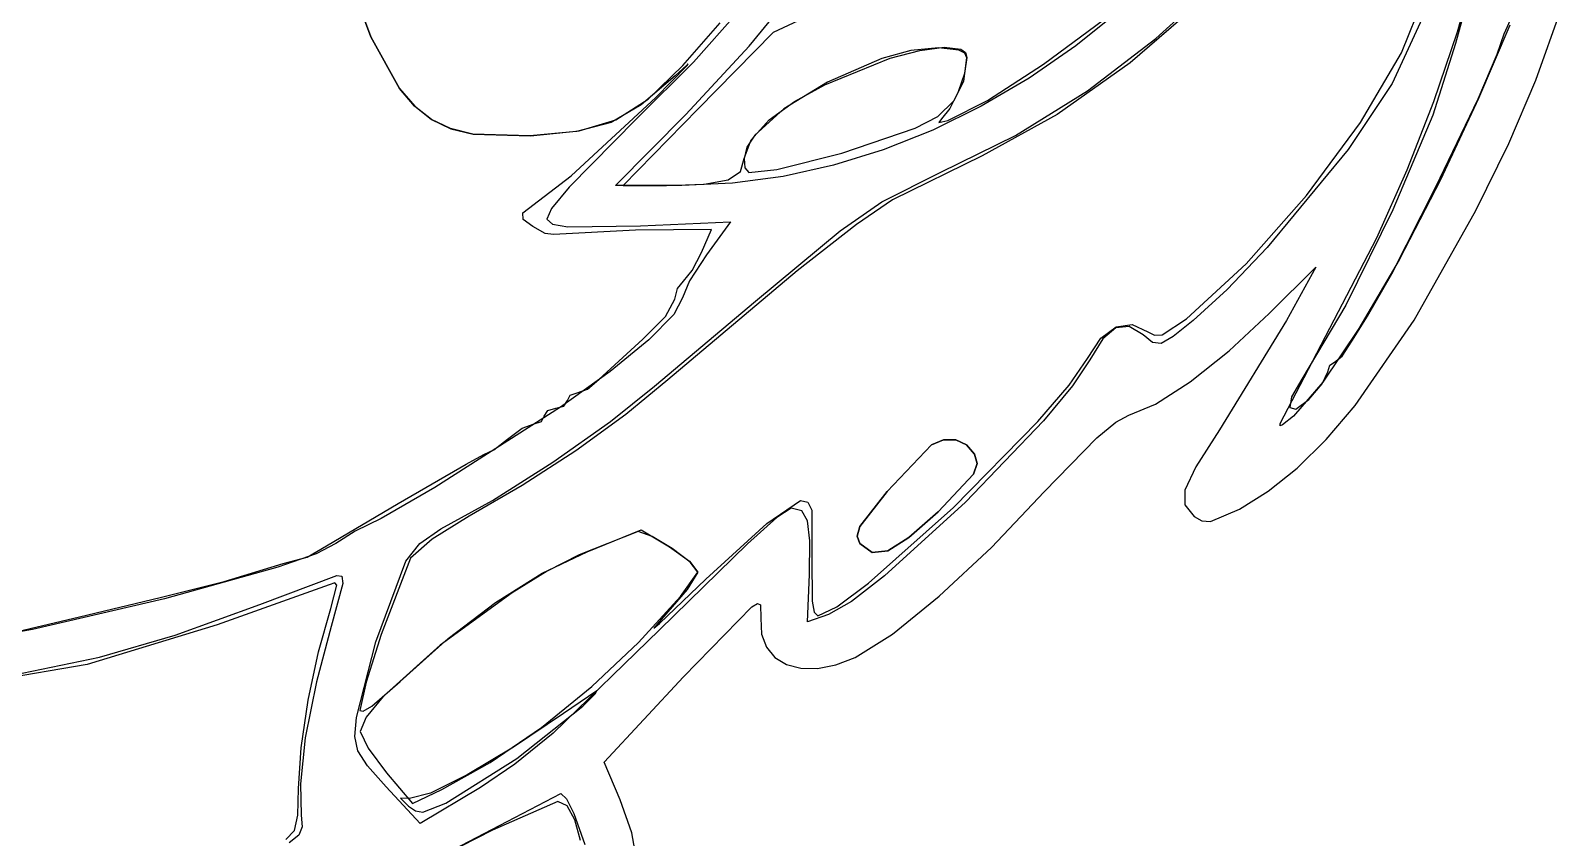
# Model space of a CAD drawing. Extents: x 92 to 340, y 24 to 544.
# Drawn here: x 188.1 to 258.4, y 381.8 to 418.8 of the extents above; entities that cross this region are included whole.
import ezdxf

# ---------------------------------------------------------------- set-up
doc = ezdxf.new("R2010")
doc.units = 0

msp = doc.modelspace()

# ---------------------------------------------------------------- linework, layer by layer
at = {"layer": 'Layer 1'}
for p, q in [((253.584486, 418.748984), (254.537193, 422.055334)), ((221.06582, 418.088461), (223.489096, 421.040287)), ((227.941155, 421.424462), (222.166884, 418.727122)), ((239.748851, 418.441497), (242.710382, 421.142769)), ((251.023419, 417.782029), (252.490413, 421.455071)), ((254.326127, 421.216676), (253.505565, 418.218063)), ((203.708481, 418.517572), (203.016551, 420.381254)), ((203.016551, 420.381254), (203.708481, 418.517572)), ((238.853648, 420.346109), (236.070218, 418.108702)), ((255.734417, 418.663974), (256.473487, 420.297435)), ((220.554689, 419.653781), (218.518509, 417.362532)), ((241.778666, 420.102862), (238.570505, 417.330782)), ((252.068877, 419.563426), (250.585368, 416.38617)), ((257.188259, 416.539457), (258.361031, 419.835815)), ((218.033737, 417.199946), (219.736894, 419.159512)), ((234.585684, 417.263269), (237.342859, 419.305369)), ((255.989227, 419.066439), (254.554407, 415.685546)), ((205.017139, 416.156726), (203.708481, 418.517572)), ((203.708481, 418.517572), (205.019217, 416.152035)), ((222.166884, 418.727122), (218.729416, 415.209219)), ((236.600895, 416.048026), (239.748851, 418.441497)), ((253.505565, 418.218063), (252.459325, 414.920212)), ((252.50566, 415.554192), (253.584486, 418.748984)), ((255.411272, 417.72241), (255.734417, 418.663974)), ((218.171321, 414.954866), (221.06582, 418.088461)), ((224.541389, 416.324874), (227.537753, 417.537775)), ((227.169629, 417.530146), (224.670908, 416.436281)), ((228.500517, 417.887681), (227.169629, 417.530146)), ((227.537753, 417.537775), (228.905628, 417.902249)), ((229.76096, 418.014201), (228.500517, 417.887681)), ((228.905628, 417.902249), (230.029027, 418.05568)), ((230.700728, 417.907425), (229.76096, 418.014201)), ((230.029027, 418.05568), (230.789749, 417.960776)), ((230.972161, 417.765838), (230.700728, 417.907425)), ((230.789749, 417.960776), (230.997167, 417.808543)), ((230.920194, 416.489385), (231.06959, 417.565071)), ((231.06959, 417.58024), (230.954639, 416.84445)), ((231.06959, 417.565071), (230.972161, 417.765838)), ((230.997167, 417.808543), (231.06959, 417.58024)), ((236.070218, 418.108702), (233.924027, 416.630051)), ((249.144193, 414.58881), (251.023419, 417.782029)), ((254.541696, 415.66782), (255.411272, 417.72241)), ((218.518509, 417.362532), (215.893433, 414.7559)), ((216.431067, 415.663928), (218.033737, 417.199946)), ((216.79337, 415.744031), (218.221107, 417.202062)), ((218.209371, 417.226658), (217.675315, 416.738159)), ((218.27872, 417.276459), (218.209371, 417.226658)), ((218.221107, 417.202062), (218.27872, 417.276459)), ((230.954639, 416.84445), (230.665659, 415.992607)), ((232.018943, 415.593439), (234.585684, 417.263269)), ((238.570505, 417.330782), (235.217377, 414.961465)), ((205.714456, 415.335885), (205.017139, 416.156726)), ((205.019217, 416.152035), (205.717575, 415.331091)), ((217.675315, 416.738159), (216.120567, 415.401522)), ((224.670908, 416.436281), (222.662493, 415.21945)), ((223.149305, 415.551036), (224.541389, 416.324874)), ((230.47291, 415.58925), (230.920194, 416.489385)), ((233.924027, 416.630051), (231.730674, 415.33983)), ((233.297183, 413.992875), (236.600895, 416.048026)), ((250.585368, 416.38617), (248.574082, 413.353607)), ((255.948349, 413.619734), (257.188259, 416.539457)), ((212.901523, 412.143226), (216.79337, 415.744031)), ((216.120567, 415.401522), (214.732705, 414.596135)), ((214.948517, 414.714889), (216.431067, 415.663928)), ((221.985557, 414.71533), (223.149305, 415.551036)), ((229.729094, 414.866518), (230.47291, 415.58925)), ((230.187645, 414.675819), (232.018943, 415.593439)), ((230.665659, 415.992607), (230.286456, 415.227614)), ((251.282189, 412.42004), (252.50566, 415.554192)), ((252.596456, 411.637254), (254.541696, 415.66782)), ((254.554407, 415.685546), (252.803537, 411.959429)), ((206.486035, 414.726355), (205.714456, 415.335885)), ((205.717575, 415.331091), (206.491282, 414.72243)), ((207.366076, 414.306828), (206.486035, 414.726355)), ((206.491282, 414.72243), (207.375353, 414.304351)), ((215.893433, 414.7559), (212.80301, 411.616308)), ((213.260122, 414.202545), (214.948517, 414.714889)), ((214.941285, 411.69167), (218.171321, 414.954866)), ((218.729416, 415.209219), (215.291947, 411.69167)), ((221.157763, 413.790214), (221.985557, 414.71533)), ((222.662493, 415.21945), (221.324996, 414.010557)), ((228.690102, 414.323041), (229.729094, 414.866518)), ((231.730674, 415.33983), (229.497269, 414.240563)), ((229.900836, 414.752372), (229.783494, 414.59027)), ((229.783494, 414.59027), (230.187645, 414.675819)), ((230.286456, 415.227614), (229.900836, 414.752372)), ((235.217377, 414.961465), (231.775146, 413.057979)), ((252.459325, 414.920212), (250.621781, 410.572261)), ((208.388781, 414.055999), (207.366076, 414.306828)), ((207.375353, 414.304351), (208.404805, 414.055156)), ((210.998991, 413.975202), (208.388781, 414.055999)), ((208.404805, 414.055156), (211.039913, 413.976613)), ((213.147068, 414.171021), (210.998991, 413.975202)), ((211.039913, 413.976613), (213.260122, 414.202545)), ((214.732705, 414.596135), (213.147068, 414.171021)), ((221.324996, 414.010557), (220.964283, 413.449994)), ((225.325703, 413.17616), (228.690102, 414.323041)), ((229.497269, 414.240563), (227.230924, 413.334778)), ((229.868381, 412.306562), (233.297183, 413.992875)), ((246.661848, 411.228869), (249.144193, 414.58881)), ((220.839028, 412.936271), (221.157763, 413.790214)), ((220.964283, 413.449994), (220.839028, 412.940504)), ((227.230924, 413.334778), (224.938749, 412.624999)), ((248.574082, 413.353607), (244.851568, 408.847971)), ((254.435488, 410.546553), (255.948349, 413.619734)), ((220.676133, 412.335132), (220.839028, 412.936271)), ((220.839028, 412.940504), (220.875006, 412.502271)), ((222.338334, 412.424037), (225.325703, 413.17616)), ((224.938749, 412.624999), (222.627855, 412.113752)), ((231.775146, 413.057979), (227.654699, 411.044322)), ((210.688238, 410.437103), (212.901523, 412.143226)), ((219.012608, 411.757006), (220.107366, 411.955945)), ((220.107366, 411.955945), (220.676133, 412.335132)), ((222.627855, 412.113752), (220.305352, 411.803565)), ((220.875006, 412.502271), (221.059911, 412.29664)), ((221.059911, 412.29664), (222.338334, 412.424037)), ((227.163015, 410.946471), (229.868381, 412.306562)), ((249.895549, 409.295607), (251.282189, 412.42004)), ((252.803537, 411.959429), (250.908182, 408.28696)), ((212.80301, 411.616308), (212.00098, 410.639262)), ((217.978351, 411.696962), (214.941285, 411.69167)), ((215.291947, 411.69167), (217.271737, 411.696609)), ((217.271737, 411.696609), (219.012608, 411.757006)), ((220.305352, 411.803565), (217.978351, 411.696962)), ((243.891373, 408.091774), (246.661848, 411.228869)), ((250.570783, 407.642275), (252.596456, 411.637254)), ((210.68939, 410.133152), (210.688238, 410.437103)), ((212.00098, 410.639262), (211.776867, 410.149677)), ((225.248753, 409.608869), (227.163015, 410.946471)), ((227.654699, 411.044322), (226.004734, 409.905764)), ((250.621781, 410.572261), (248.459594, 406.192495)), ((251.608661, 405.512581), (254.435488, 410.546553)), ((211.133752, 409.80466), (210.68939, 410.133152)), ((211.705561, 409.484603), (211.133752, 409.80466)), ((211.776867, 410.149677), (212.049498, 409.918889)), ((212.049498, 409.918889), (212.751681, 409.79906)), ((212.751681, 409.79906), (216.087108, 409.847699)), ((216.087108, 409.847699), (220.211789, 410.029733)), ((220.211789, 410.029733), (219.114296, 408.514551)), ((226.004734, 409.905764), (223.278047, 407.781302)), ((212.095072, 409.445532), (211.705561, 409.484603)), ((215.846161, 409.642735), (212.095072, 409.445532)), ((219.337605, 409.679424), (215.846161, 409.642735)), ((218.888518, 408.611213), (219.337605, 409.679424)), ((221.368195, 406.387653), (225.248753, 409.608869)), ((246.558661, 402.87222), (249.895549, 409.295607)), ((219.114296, 408.514551), (218.339199, 407.309726)), ((218.457291, 407.78655), (218.888518, 408.611213)), ((244.851568, 408.847971), (243.019019, 406.918126)), ((223.278047, 407.781302), (217.33559, 402.772031)), ((218.051729, 407.303464), (218.457291, 407.78655)), ((241.147752, 405.567091), (243.891373, 408.091774)), ((244.951052, 405.817564), (247.082536, 407.949048)), ((247.082536, 407.949048), (245.733513, 405.498652)), ((250.908182, 408.28696), (249.069117, 405.121665)), ((249.459907, 405.694444), (250.570783, 407.642275)), ((217.662262, 406.467381), (217.777356, 406.959109)), ((217.777356, 406.959109), (218.051729, 407.303464)), ((218.339199, 407.309726), (218.016804, 406.540406)), ((243.019019, 406.918126), (241.46243, 405.487716)), ((216.723167, 402.485575), (221.368195, 406.387653)), ((217.228036, 405.683376), (217.662262, 406.467381)), ((218.016804, 406.540406), (217.610233, 405.77501)), ((216.186592, 404.63611), (217.228036, 405.683376)), ((217.610233, 405.77501), (216.465507, 404.614061)), ((240.03218, 404.844029), (241.147752, 405.567091)), ((243.101409, 404.098989), (244.951052, 405.817564)), ((248.459594, 406.192495), (246.439422, 402.799195)), ((248.736359, 404.547915), (249.459907, 405.694444)), ((248.889156, 401.58877), (251.608661, 405.512581)), ((237.219751, 404.681618), (237.924816, 405.209815)), ((237.902679, 405.151475), (237.305233, 404.646699)), ((238.516199, 405.213536), (237.902679, 405.151475)), ((237.924816, 405.209815), (238.660375, 405.315869)), ((239.155615, 404.837546), (238.516199, 405.213536)), ((238.660375, 405.315869), (239.374337, 404.976894)), ((239.594586, 404.490765), (239.155615, 404.837546)), ((239.374337, 404.976894), (239.679115, 404.814467)), ((239.679115, 404.814467), (240.03218, 404.844029)), ((241.46243, 405.487716), (240.544628, 404.758568)), ((245.733513, 405.498652), (242.666108, 400.480385)), ((249.069117, 405.121665), (247.410102, 402.662477)), ((214.169407, 402.784025), (216.186592, 404.63611)), ((216.465507, 404.614061), (214.695107, 403.158632)), ((236.597268, 403.754165), (237.219751, 404.681618)), ((237.305233, 404.646699), (236.714038, 403.694546)), ((239.989802, 404.445345), (239.594586, 404.490765)), ((240.544628, 404.758568), (239.989802, 404.445345)), ((241.312455, 402.676649), (243.101409, 404.098989)), ((248.297239, 403.862688), (248.736359, 404.547915)), ((235.760648, 402.530555), (236.597268, 403.754165)), ((236.714038, 403.694546), (235.916351, 402.490569)), ((247.644159, 403.136803), (247.73447, 403.448174)), ((247.73447, 403.448174), (247.943315, 403.577776)), ((247.943315, 403.577776), (248.297239, 403.862688)), ((214.695107, 403.158632), (212.411514, 401.509791)), ((213.653778, 402.347948), (214.169407, 402.784025)), ((217.33559, 402.772031), (215.410568, 401.178836)), ((245.446484, 400.768428), (246.558661, 402.87222)), ((246.439422, 402.799195), (245.971936, 401.981571)), ((247.382442, 402.581222), (247.644159, 403.136803)), ((212.725134, 401.813886), (212.857558, 402.063035)), ((212.857558, 402.063035), (213.175984, 402.166664)), ((213.175984, 402.166664), (213.653778, 402.347948)), ((214.709163, 400.850119), (216.723167, 402.485575)), ((234.325031, 400.855961), (235.760648, 402.530555)), ((235.916351, 402.490569), (234.590684, 400.893218)), ((239.729017, 401.655483), (241.312455, 402.676649)), ((247.410102, 402.662477), (246.054894, 401.10833)), ((246.762214, 401.865039), (247.382442, 402.581222)), ((212.411514, 401.509791), (206.643638, 397.830714)), ((211.6668, 401.10833), (211.822243, 401.357479)), ((211.822243, 401.357479), (212.195967, 401.461108)), ((212.195967, 401.461108), (212.569691, 401.564737)), ((212.569691, 401.564737), (212.725134, 401.813886)), ((238.49592, 401.140433), (239.729017, 401.655483)), ((245.971936, 401.981571), (245.889353, 401.496959)), ((245.889353, 401.496959), (246.162502, 401.429926)), ((246.162502, 401.429926), (246.762214, 401.865039)), ((247.554736, 400.024311), (248.889156, 401.58877)), ((210.6549, 400.548295), (211.204308, 400.755552)), ((211.204308, 400.755552), (211.530936, 400.859181)), ((211.530936, 400.859181), (211.6668, 401.10833)), ((212.059927, 398.98249), (214.709163, 400.850119)), ((215.410568, 401.178836), (213.117511, 399.512318)), ((230.449186, 396.910801), (234.325031, 400.855961)), ((234.590684, 400.893218), (231.009838, 397.15682)), ((237.028451, 400.106396), (237.904862, 400.825871)), ((237.904862, 400.825871), (238.49592, 401.140433)), ((245.448661, 400.66414), (245.446484, 400.768428)), ((245.553822, 400.696649), (245.448661, 400.66414)), ((246.054894, 401.10833), (245.553822, 400.696649)), ((209.348784, 399.551697), (209.984049, 400.049996)), ((209.984049, 400.049996), (210.6549, 400.548295)), ((229.450339, 399.780121), (230.000452, 400.01215)), ((230.000452, 400.01215), (229.450339, 399.780121)), ((230.000452, 400.01215), (230.555328, 400.008633)), ((230.555328, 400.008633), (230.000452, 400.01215)), ((230.555328, 400.008633), (231.049746, 399.783792)), ((231.049746, 399.783792), (230.555328, 400.008633)), ((234.615362, 397.629586), (237.028451, 400.106396)), ((242.666108, 400.480385), (241.578301, 398.780607)), ((246.229249, 398.714759), (247.554736, 400.024311)), ((208.074109, 398.903468), (208.88444, 399.34444)), ((208.88444, 399.34444), (209.348784, 399.551697)), ((213.117511, 399.512318), (210.654989, 397.90897)), ((227.404579, 397.637347), (229.450339, 399.780121)), ((229.450339, 399.780121), (227.404579, 397.637347)), ((231.049746, 399.783792), (231.418487, 399.351848)), ((231.418487, 399.351848), (231.049746, 399.783792)), ((231.418487, 399.351848), (231.541227, 398.92109)), ((231.541227, 398.92109), (231.418487, 399.351848)), ((204.961901, 397.086661), (208.074109, 398.903468)), ((209.290239, 397.22678), (212.059927, 398.98249)), ((231.541227, 398.92109), (231.365879, 398.434405)), ((231.365879, 398.434405), (231.541227, 398.92109)), ((241.578301, 398.780607), (241.068509, 397.707065)), ((244.90673, 397.652567), (246.229249, 398.714759)), ((206.643638, 397.830714), (204.18434, 396.39402)), ((210.654989, 397.90897), (208.22157, 396.505283)), ((231.365879, 398.434405), (229.755139, 396.713422)), ((229.755139, 396.713422), (231.365879, 398.434405)), ((201.66378, 395.146382), (204.961901, 397.086661)), ((206.91488, 395.92708), (209.290239, 397.22678)), ((221.890351, 396.165513), (223.430535, 397.227772)), ((223.430535, 397.227772), (223.76767, 397.146484)), ((223.76767, 397.146484), (223.945062, 396.79046)), ((226.156892, 396.030399), (227.404579, 397.637347)), ((227.404579, 397.637347), (226.156892, 396.030399)), ((231.009838, 397.15682), (227.280363, 393.762197)), ((232.191413, 395.074966), (234.615362, 397.629586)), ((241.068509, 397.707065), (241.068239, 397.02385)), ((243.581215, 396.830191), (244.90673, 397.652567)), ((204.18434, 396.39402), (202.986345, 395.81666)), ((208.22157, 396.505283), (206.517608, 395.45202)), ((222.349574, 396.44084), (220.990502, 395.2415)), ((223.006143, 396.879933), (222.349574, 396.44084)), ((223.483165, 396.755606), (223.006143, 396.879933)), ((223.755003, 396.298599), (223.483165, 396.755606)), ((223.945062, 396.79046), (223.953705, 394.581231)), ((226.554489, 393.43263), (230.449186, 396.910801)), ((229.755139, 396.713422), (228.407626, 395.52101)), ((228.407626, 395.52101), (229.755139, 396.713422)), ((241.068239, 397.02385), (241.508997, 396.495052)), ((241.508997, 396.495052), (241.853666, 396.286621)), ((242.245465, 396.26191), (243.581215, 396.830191)), ((202.986345, 395.81666), (202.096638, 395.246571)), ((205.957705, 395.260109), (206.91488, 395.92708)), ((215.968222, 395.80396), (213.261357, 394.72587)), ((213.633185, 394.875096), (216.116036, 395.87381)), ((216.620343, 395.576435), (215.968222, 395.80396)), ((216.116036, 395.87381), (217.419198, 395.104754)), ((219.084663, 393.611797), (221.890351, 396.165513)), ((223.86002, 395.367789), (223.755003, 396.298599)), ((226.024446, 395.584361), (226.156892, 396.030399)), ((226.156892, 396.030399), (226.024446, 395.584361)), ((241.853666, 396.286621), (242.245465, 396.26191)), ((200.781835, 394.627798), (201.66378, 395.146382)), ((202.096638, 395.246571), (201.189115, 394.779521)), ((205.309035, 394.444706), (205.957705, 395.260109)), ((206.517608, 395.45202), (205.524582, 394.580526)), ((217.541877, 395.020661), (216.620343, 395.576435)), ((220.990502, 395.2415), (216.95847, 391.295104)), ((217.419198, 395.104754), (218.339596, 394.445985)), ((218.364059, 394.387959), (217.541877, 395.020661)), ((223.836583, 393.822053), (223.86002, 395.367789)), ((226.156451, 395.256096), (226.024446, 395.584361)), ((226.024446, 395.584361), (226.156451, 395.256096)), ((226.724897, 394.839575), (226.156451, 395.256096)), ((226.156451, 395.256096), (226.724897, 394.839575)), ((228.407626, 395.52101), (227.436418, 394.912137)), ((227.436418, 394.912137), (228.407626, 395.52101)), ((229.79809, 392.831364), (232.191413, 395.074966)), ((196.972097, 393.511873), (199.672348, 394.337109)), ((201.189115, 394.779521), (199.436566, 394.165069)), ((199.672348, 394.337109), (200.781835, 394.627798)), ((203.937655, 390.739611), (205.309035, 394.444706)), ((205.524582, 394.580526), (204.170664, 391.070958)), ((211.568309, 393.883238), (213.633185, 394.875096)), ((213.261357, 394.72587), (211.805426, 393.988718)), ((218.339596, 394.445985), (218.72236, 393.941998)), ((218.718127, 393.92965), (218.364059, 394.387959)), ((223.953705, 394.581231), (223.963891, 392.597914)), ((227.436418, 394.912137), (226.724897, 394.839575)), ((226.724897, 394.839575), (227.436418, 394.912137)), ((199.436566, 394.165069), (194.234937, 392.707231)), ((198.614014, 392.455038), (202.141794, 393.775486)), ((202.141794, 393.775486), (202.375416, 393.751702)), ((202.375416, 393.751702), (202.416652, 393.42143)), ((209.429217, 392.545438), (211.568309, 393.883238)), ((211.805426, 393.988718), (210.183705, 392.99313)), ((216.958029, 391.579576), (219.084663, 393.611797)), ((217.913352, 392.813196), (218.718127, 393.92965)), ((218.72236, 393.941998), (218.231161, 393.141809)), ((223.750858, 391.651057), (223.836583, 393.822053)), ((227.280363, 393.762197), (225.768908, 392.592066)), ((194.0279, 392.777125), (196.972097, 393.511873)), ((201.789016, 393.354622), (196.641412, 391.523043)), ((202.051814, 393.450313), (201.789016, 393.354622)), ((201.863099, 392.271594), (202.14885, 393.343863)), ((202.416652, 393.42143), (201.875799, 391.434099)), ((202.14885, 393.343863), (202.051814, 393.450313)), ((210.183705, 392.99313), (206.888731, 390.586065)), ((218.231161, 393.141809), (217.050192, 391.771707)), ((225.095308, 392.341775), (226.554489, 393.43263)), ((194.234937, 392.707231), (188.168847, 391.299597)), ((190.323731, 391.879658), (194.0279, 392.777125)), ((194.718832, 391.039963), (198.614014, 392.455038)), ((201.292856, 390.274881), (201.863099, 392.271594)), ((207.246866, 390.883126), (209.429217, 392.545438)), ((215.984097, 390.699262), (217.913352, 392.813196)), ((218.05949, 389.125872), (221.196833, 392.342502)), ((221.196833, 392.342502), (221.459671, 392.490472)), ((221.459671, 392.490472), (221.589596, 392.43353)), ((221.589596, 392.43353), (221.602087, 391.820038)), ((223.963891, 392.597914), (224.063391, 392.10096)), ((224.225697, 391.935396), (225.095308, 392.341775)), ((225.768908, 392.592066), (224.711119, 391.986196)), ((227.645141, 391.08293), (229.79809, 392.831364)), ((186.619562, 391.013588), (190.323731, 391.879658)), ((196.641412, 391.523043), (190.676509, 389.69067)), ((217.050192, 391.771707), (216.69339, 391.367418)), ((216.69339, 391.367418), (216.958029, 391.579576)), ((221.602087, 391.820038), (221.636927, 391.093691)), ((224.711119, 391.986196), (223.750858, 391.651057)), ((224.063391, 392.10096), (224.225697, 391.935396)), ((188.168847, 391.299597), (182.915393, 390.368709)), ((191.238617, 390.029469), (194.718832, 391.039963)), ((201.875799, 391.434099), (201.200715, 388.905518)), ((204.170664, 391.070958), (203.49144, 388.881745)), ((205.052212, 388.917733), (207.246866, 390.883126)), ((216.95847, 391.295104), (212.070422, 386.54755)), ((221.636927, 391.093691), (221.861693, 390.491702)), ((225.942315, 390.013815), (227.645141, 391.08293)), ((200.822757, 388.052545), (201.292856, 390.274881)), ((203.042789, 387.264969), (203.937655, 390.739611)), ((206.888731, 390.586065), (204.268114, 388.223516)), ((213.855793, 388.682668), (215.984097, 390.699262)), ((221.861693, 390.491702), (222.253948, 390.023402)), ((190.676509, 389.69067), (185.384839, 388.786147)), ((187.687691, 389.303601), (191.238617, 390.029469)), ((222.253948, 390.023402), (222.791257, 389.698122)), ((222.791257, 389.698122), (223.451184, 389.525193)), ((223.451184, 389.525193), (224.211294, 389.513945)), ((224.211294, 389.513945), (225.049149, 389.673708)), ((225.049149, 389.673708), (225.942315, 390.013815)), ((201.200715, 388.905518), (200.694699, 386.332223)), ((203.49144, 388.881745), (203.200128, 387.576471)), ((203.744244, 387.787785), (205.052212, 388.917733)), ((211.534111, 386.805078), (213.855793, 388.682668)), ((214.412118, 385.210389), (218.05949, 389.125872)), ((200.500825, 385.871484), (200.822757, 388.052545)), ((204.268114, 388.223516), (203.489339, 387.283573)), ((214.077288, 388.485669), (212.548745, 387.442416)), ((213.43069, 387.783199), (214.001259, 388.343124)), ((214.001259, 388.343124), (214.077288, 388.485669)), ((202.970447, 386.395503), (203.042789, 387.264969)), ((203.200128, 387.576471), (203.346294, 387.545339)), ((203.489339, 387.283573), (203.213534, 386.624324)), ((203.346294, 387.545339), (203.744244, 387.787785)), ((212.548745, 387.442416), (210.25194, 385.893324)), ((210.41091, 385.385764), (213.43069, 387.783199)), ((203.213534, 386.624324), (203.574558, 385.853812)), ((209.182995, 385.189096), (211.534111, 386.805078)), ((212.070422, 386.54755), (210.3184, 385.115509)), ((200.375082, 383.998597), (200.500825, 385.871484)), ((200.694699, 386.332223), (200.478005, 384.21291)), ((203.104878, 385.735588), (202.970447, 386.395503)), ((203.574558, 385.853812), (204.424268, 384.715795)), ((210.25194, 385.893324), (208.122087, 384.624161)), ((203.5494, 385.044055), (203.104878, 385.735588)), ((206.966386, 383.957322), (209.182995, 385.189096)), ((207.14348, 383.321969), (210.41091, 385.385764)), ((215.156127, 383.480719), (214.412118, 385.210389)), ((204.407334, 384.079736), (203.5494, 385.044055)), ((204.424268, 384.715795), (205.621949, 383.315972)), ((208.122087, 384.624161), (206.436469, 383.787989)), ((210.3184, 385.115509), (208.73204, 384.050808)), ((200.34401, 382.771348), (200.375082, 383.998597)), ((200.478005, 384.21291), (200.498907, 382.776221)), ((205.973669, 382.396632), (204.407334, 384.079736)), ((206.436469, 383.787989), (205.472371, 383.537869)), ((205.621949, 383.315972), (206.966386, 383.957322)), ((208.73204, 384.050808), (205.973669, 382.396632)), ((206.799875, 380.837001), (212.417864, 383.769644)), ((212.417864, 383.769644), (212.686902, 383.521729)), ((205.472371, 383.537869), (205.07113, 383.551539)), ((205.07113, 383.551539), (205.427921, 383.182621)), ((205.427921, 383.182621), (205.749803, 382.971379)), ((206.089777, 382.919846), (207.14348, 383.321969)), ((212.292981, 383.410516), (209.293662, 382.087599)), ((212.709022, 383.200944), (212.292981, 383.410516)), ((212.686902, 383.521729), (213.022879, 382.852068)), ((213.073635, 382.553883), (212.709022, 383.200944)), ((215.681811, 381.967654), (215.156127, 383.480719)), ((200.191064, 382.073928), (200.34401, 382.771348)), ((200.498907, 382.776221), (200.55082, 382.247435)), ((205.749803, 382.971379), (206.089777, 382.919846)), ((213.022879, 382.852068), (213.522754, 381.435439)), ((213.332348, 381.608504), (213.073635, 382.553883)), ((199.792519, 381.656041), (200.191064, 382.073928)), ((200.395367, 381.856926), (199.94596, 381.49744)), ((200.55082, 382.247435), (200.395367, 381.856926)), ((209.293662, 382.087599), (207.823405, 381.337752)), ((215.900842, 380.758331), (215.681811, 381.967654))]:
    msp.add_line(p, q, dxfattribs=at)

doc.saveas('drawing.dxf')
